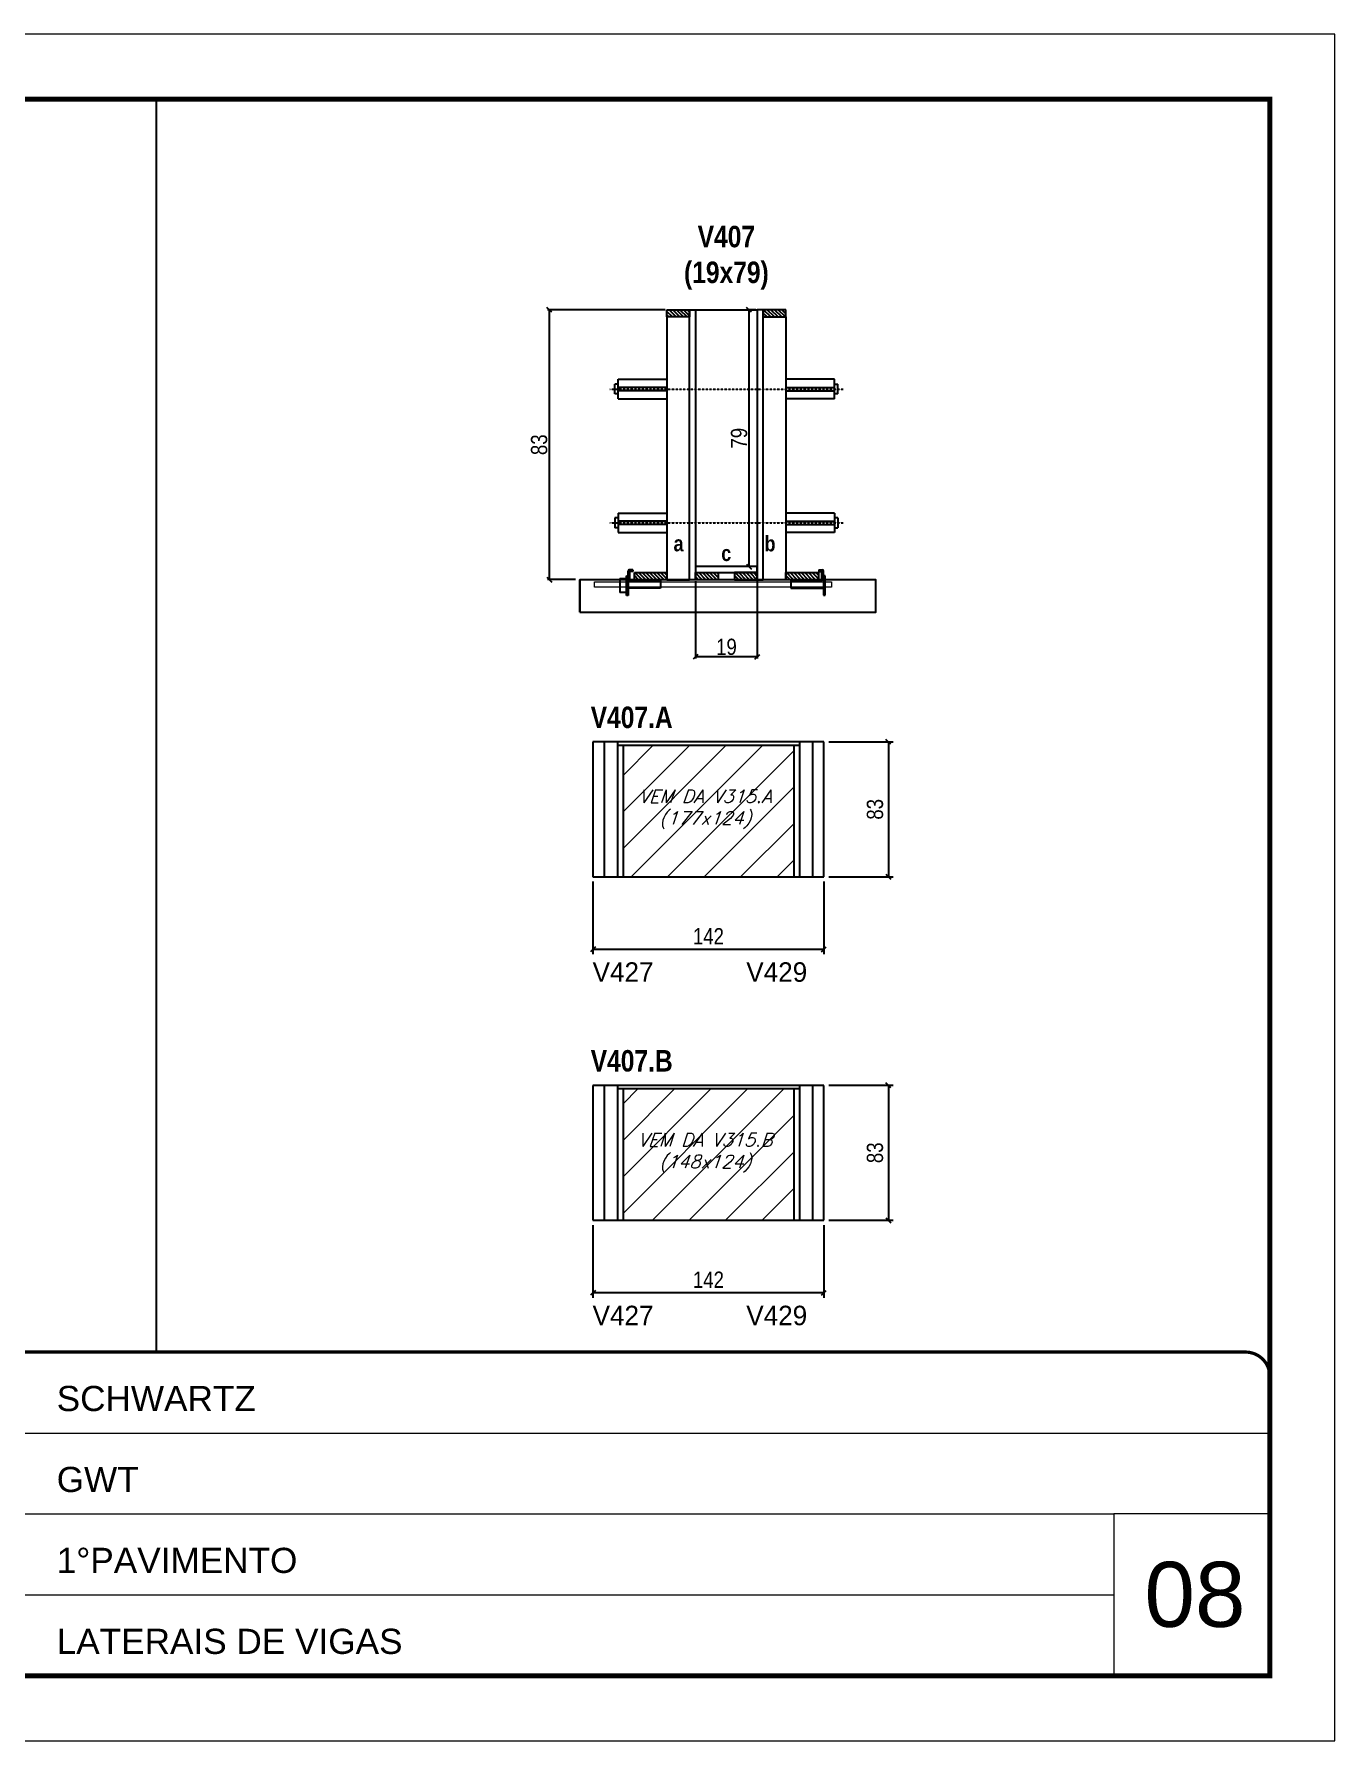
# Model space of a CAD drawing. Extents: x 13154 to 22413, y 1253 to 30260.
# Drawn here: x 18608 to 19408, y 27671 to 28721 of the extents above; entities that cross this region are included whole.
import ezdxf

# ---------------------------------------------------------------- set-up
doc = ezdxf.new("R2010")
doc.units = 0
for name, pattern in [('CONTINUO', [0]), ('DASHED', [0.75, 0.5, -0.25]), ('HIDDEN', [0.375, 0.25, -0.125])]:
    doc.linetypes.add(name, pattern=pattern)
for name, color, linetype in [('5', 5, 'Continuous'), ('barrote', 251, 'Continuous'), ('COTA', 241, 'Continuous'), ('detalhes', 4, 'Continuous'), ('NOMENCLATURA', 7, 'Continuous'), ('Painéis', 200, 'Continuous'), ('presilha', 1, 'Continuous'), ('SARR_2.2x10', 60, 'Continuous'), ('SARR_2.2x7', 40, 'Continuous'), ('SARR_3.5x7', 81, 'Continuous'), ('TENSOR', 3, 'Continuous'), ('texto', 7, 'Continuous')]:
    doc.layers.add(name, color=color, linetype=linetype)
for name, color, linetype, lineweight in [('CARIMBO', 255, 'Continuous', 9), ('CONCRETO', 251, 'Continuous', 25), ('Folhas', 255, 'Continuous', 9), ('Hachura', 251, 'Continuous', 9), ('SARRAFO DE PRESSAO', 251, 'DASHED', 9), ('SCO-___-LAJ', 2, 'Continuous', 0)]:
    doc.layers.add(name, color=color, linetype=linetype, lineweight=lineweight)
doc.styles.add('ARIAL', font='arial.ttf')
doc.styles.add('COTA TECNICA', font='techl___.ttf', dxfattribs={"height": 10})
doc.styles.add('COTA TECNICA 2X', font='techl___.ttf', dxfattribs={"height": 10})
doc.styles.add('Romans', font='romans.shx')
doc.styles.add('ROMAS860', font='ROMAS860.SHX')
doc.styles.add('TECNICA', font='techb___.ttf', dxfattribs={"height": 10})
doc.dimstyles.new('PAINEL', dxfattribs={"dimtxt": 10, "dimasz": 3, "dimexe": 3, "dimexo": 3, "dimgap": 3, "dimtad": 1, "dimdec": 1, "dimzin": 12, "dimdsep": 46, "dimtxsty": 'COTA TECNICA', "dimblk1": 'OBLIQUE', "dimblk2": 'OBLIQUE', "dimsah": 1, "dimcen": 0.9, "dimclrd": 4, "dimclre": 4, "dimclrt": 240, "dimadec": 1, "dimazin": 3, "dimtfac": 1, "dimtdec": 1, "dimtmove": 0, "dimatfit": 3, "dimfxl": 1, "dimtolj": 1, "dimtzin": 12, "dimarcsym": 0})
doc.dimstyles.new('SECAO', dxfattribs={"dimscale": 0.333333, "dimtxt": 5, "dimasz": 9, "dimexe": 3, "dimexo": 3, "dimgap": 3, "dimtad": 1, "dimdec": 1, "dimlfac": 0.5, "dimzin": 12, "dimdsep": 46, "dimtxsty": 'COTA TECNICA 2X', "dimblk1": 'OBLIQUE', "dimblk2": 'OBLIQUE', "dimsah": 1, "dimcen": 0.9, "dimclrd": 4, "dimclre": 4, "dimclrt": 240, "dimadec": 1, "dimazin": 3, "dimtfac": 1, "dimtdec": 1, "dimtmove": 0, "dimatfit": 3, "dimfxl": 1, "dimtolj": 1, "dimtzin": 12, "dimarcsym": 0})
pattern_1 = [(135, (52250.096, -95127.1907), (-1.122532015, -1.122532015), [])]

# ---------------------------------------------------------------- blocks, each defined once
blk = doc.blocks.new('9999999999')
at = {"color": 30, "linetype": 'CONTINUO'}
for p, q in [((98564.6, 34379.6), (99584, 34379.6)), ((98564.6, 34329.8), (99488, 34329.8)), ((99584, 34329.8), (99488, 34329.8)), ((99488, 34329.8), (99488, 34230.2)), ((98564.6, 34280), (99488, 34280))]:
    blk.add_line(p, q, dxfattribs=at)
at = {"color": 30, "linetype": 'CONTINUO', "const_width": 2}
blk.add_lwpolyline([(99584, 34230.2), (99584, 34414.4, 0.414214), (99569, 34429.4), (98229, 34429.4, 0.414214), (98214, 34414.4), (98214, 34245.2, 0.414214), (98229, 34230.2), (99584, 34230.2)], format="xyb", dxfattribs=at)
at = {"layer": 'Folhas'}
blk.add_lwpolyline([(98139, 34190.2), (99624, 34190.2), (99624, 35240.2), (98139, 35240.2)], close=True, dxfattribs=at)
at = {"layer": 'Folhas', "color": 30, "const_width": 3}
blk.add_lwpolyline([(98214, 34230.2), (99584, 34230.2), (99584, 35200.2), (98214, 35200.2)], close=True, dxfattribs=at)
at = {"color": 7, "linetype": 'Continuous', "ltscale": 5, "style": 'ARIAL'}
for s, height, p in [('SCHWARTZ', 15.48, (98837.7, 34393.1)), ('GWT', 15.48, (98837.7, 34343.3)), ('1°PAVIMENTO', 15.483, (98837.7, 34293.5)), ('LATERAIS DE VIGAS', 15.483, (98837.7, 34243.7))]:
    blk.add_text(s, height=height, dxfattribs=at).set_placement(p)
blk = doc.blocks.new('_Oblique')
at = {"color": 0, "linetype": 'ByBlock', "lineweight": -2}
blk.add_line((-0.5, -0.5), (0.5, 0.5), dxfattribs=at)
blk = doc.blocks.new('*D1304')
at = {"layer": 'COTA', "color": 4, "lineweight": -2, "transparency": 16777216}
for p, q in [((19014.6, 28384), (19014.6, 28336.5)), ((19052.6, 28384), (19052.6, 28336.5)), ((19052.6, 28337.5), (19014.6, 28337.5))]:
    blk.add_line(p, q, dxfattribs=at)
at = {"layer": 'Defpoints', "color": 0, "transparency": 16777216}
for p in [(19014.6, 28385), (19052.6, 28385), (19014.6, 28337.5)]:
    blk.add_point(p, dxfattribs=at)
at = {"layer": 'COTA', "color": 4, "lineweight": -2, "transparency": 16777216, "xscale": 3, "yscale": 3, "zscale": 3, "rotation": 180}
blk.add_blockref('_Oblique', (19014.6, 28337.5), dxfattribs=at)
at = {"layer": 'COTA', "color": 4, "lineweight": -2, "transparency": 16777216, "xscale": 3, "yscale": 3, "zscale": 3}
blk.add_blockref('_Oblique', (19052.6, 28337.5), dxfattribs=at)
at = {"layer": 'COTA', "color": 240, "transparency": 16777216, "insert": (19033.6, 28343.6), "char_height": 10, "attachment_point": 5, "style": 'COTA TECNICA 2X'}
blk.add_mtext('\\A1;19', dxfattribs=at)
blk = doc.blocks.new('PRESILHA METÁLICA 1')
at = {"layer": 'presilha'}
for p, q in [((7.5, 10.6), (7.5, 19.9)), ((12, 21), (8.6, 21)), ((9, 11.6), (9, 18.9)), ((12, 19.5), (9.6, 19.5)), ((12, 21), (12, 19.5)), ((0, 13), (6, 13)), ((0, 13), (0, 0)), ((6, 0), (0, 0)), ((6, 15.5), (7.5, 15.5)), ((6, -2.5), (6, 15.5)), ((6, 13), (6, 0)), ((7.5, 15.5), (7.5, -2.5)), ((37.5, 4.1), (7.5, 4.1)), ((37.5, 11), (9.6, 11)), ((37.5, 11), (37.5, 4.1)), ((7.5, -2.5), (6, -2.5))]:
    blk.add_line(p, q, dxfattribs=at)
for centre, radius, start, end in [((8.6, 19.9), 1.14, 90, 180), ((9.6, 18.9), 0.57, 90, 180), ((9.6, 11.6), 0.57, 180, 270)]:
    blk.add_arc(centre, radius, start, end, dxfattribs=at)
blk = doc.blocks.new('PRESILHA METÁLICA 2')
at = {"layer": 'presilha'}
for p, q in [((-5.2, 23.5), (-5.2, 22)), ((-5.2, 23.5), (-1.9, 23.5)), ((-5.2, 22), (-2.8, 22)), ((-2.2, 14.1), (-2.2, 21.4)), ((0.8, 18), (-0.8, 18)), ((-0.8, 18), (-0.8, 0)), ((-0.8, 14.6), (-0.8, 22.4)), ((0.8, 0), (0.8, 18)), ((-30.8, 13.5), (-30.8, 6.6)), ((-30.8, 13.5), (-2.8, 13.5)), ((-30.8, 6.6), (-0.8, 6.6)), ((-0.8, 0), (0.8, 0))]:
    blk.add_line(p, q, dxfattribs=at)
for centre, radius, start, end in [((-2.8, 21.4), 0.57, 0, 90), ((-1.9, 22.4), 1.14, 0, 90), ((-2.8, 14.1), 0.57, 270, 0)]:
    blk.add_arc(centre, radius, start, end, dxfattribs=at)
blk = doc.blocks.new('*D1305')
at = {"layer": 'COTA', "color": 4, "lineweight": -2, "transparency": 16777216}
for p, q in [((18996, 28551), (18923.6, 28551)), ((18924.6, 28551), (18924.6, 28385)), ((18940.7, 28385), (18923.6, 28385))]:
    blk.add_line(p, q, dxfattribs=at)
at = {"layer": 'Defpoints', "color": 0, "transparency": 16777216}
for p in [(18997, 28551), (18924.6, 28385), (18941.7, 28385)]:
    blk.add_point(p, dxfattribs=at)
at = {"layer": 'COTA', "color": 4, "lineweight": -2, "transparency": 16777216, "xscale": 3, "yscale": 3, "zscale": 3}
for p, rotation in [((18924.6, 28551), 90), ((18924.6, 28385), 270)]:
    blk.add_blockref('_Oblique', p, dxfattribs=dict(at, rotation=rotation))
at = {"layer": 'COTA', "color": 240, "transparency": 16777216, "insert": (18918.4, 28468), "char_height": 10, "attachment_point": 5, "rotation": 90, "style": 'COTA TECNICA 2X'}
blk.add_mtext('\\A1;83', dxfattribs=at)
blk = doc.blocks.new('*D1306')
at = {"layer": 'COTA', "color": 4, "lineweight": -2, "transparency": 16777216}
for p, q in [((19051.6, 28551), (19046.5, 28551)), ((19047.5, 28393), (19047.5, 28551)), ((19051.6, 28393), (19046.5, 28393))]:
    blk.add_line(p, q, dxfattribs=at)
at = {"layer": 'Defpoints', "color": 0, "transparency": 16777216}
for p in [(19047.5, 28551), (19052.6, 28551), (19052.6, 28393)]:
    blk.add_point(p, dxfattribs=at)
at = {"layer": 'COTA', "color": 4, "lineweight": -2, "transparency": 16777216, "xscale": 3, "yscale": 3, "zscale": 3}
for p, rotation in [((19047.5, 28551), 90), ((19047.5, 28393), 270)]:
    blk.add_blockref('_Oblique', p, dxfattribs=dict(at, rotation=rotation))
at = {"layer": 'COTA', "color": 240, "transparency": 16777216, "insert": (19041.4, 28472), "char_height": 10, "attachment_point": 5, "rotation": 90, "style": 'COTA TECNICA 2X'}
blk.add_mtext('\\A1;79', dxfattribs=at)
blk = doc.blocks.new('*D1307')
at = {"layer": 'COTA', "color": 4, "linetype": 'ByBlock', "lineweight": -2, "transparency": 16777216}
for p, q in [((18951.5, 28199.2), (18951.5, 28154.5)), ((19093.5, 28199.2), (19093.5, 28154.5)), ((19093.5, 28157.5), (18951.5, 28157.5))]:
    blk.add_line(p, q, dxfattribs=at)
at = {"layer": 'Defpoints', "color": 0, "linetype": 'ByBlock', "transparency": 16777216}
for p in [(18951.5, 28202.2), (19093.5, 28202.2), (18951.5, 28157.5)]:
    blk.add_point(p, dxfattribs=at)
at = {"layer": 'COTA', "color": 4, "linetype": 'ByBlock', "lineweight": -2, "transparency": 16777216, "xscale": 3, "yscale": 3, "zscale": 3, "rotation": 180}
blk.add_blockref('_Oblique', (18951.5, 28157.5), dxfattribs=at)
at = {"layer": 'COTA', "color": 4, "linetype": 'ByBlock', "lineweight": -2, "transparency": 16777216, "xscale": 3, "yscale": 3, "zscale": 3}
blk.add_blockref('_Oblique', (19093.5, 28157.5), dxfattribs=at)
at = {"layer": 'COTA', "color": 240, "linetype": 'ByBlock', "transparency": 16777216, "insert": (19022.5, 28165.6), "char_height": 10, "attachment_point": 5, "style": 'COTA TECNICA'}
blk.add_mtext('\\A1;142', dxfattribs=at)
blk = doc.blocks.new('*D1308')
at = {"layer": 'COTA', "color": 4, "lineweight": -2, "transparency": 16777216}
for p, q in [((19096.5, 28285.2), (19136.2, 28285.2)), ((19133.2, 28285.2), (19133.2, 28202.2)), ((19096.5, 28202.2), (19136.2, 28202.2))]:
    blk.add_line(p, q, dxfattribs=at)
at = {"layer": 'Defpoints', "color": 0, "transparency": 16777216}
for p in [(19093.5, 28285.2), (19093.5, 28202.2), (19133.2, 28202.2)]:
    blk.add_point(p, dxfattribs=at)
at = {"layer": 'COTA', "color": 4, "lineweight": -2, "transparency": 16777216, "xscale": 3, "yscale": 3, "zscale": 3}
for p, rotation in [((19133.2, 28285.2), 90), ((19133.2, 28202.2), 270)]:
    blk.add_blockref('_Oblique', p, dxfattribs=dict(at, rotation=rotation))
at = {"layer": 'COTA', "color": 240, "transparency": 16777216, "insert": (19125, 28243.7), "char_height": 10, "attachment_point": 5, "rotation": 90, "style": 'COTA TECNICA'}
blk.add_mtext('\\A1;83', dxfattribs=at)
blk = doc.blocks.new('*D1966')
at = {"layer": 'COTA', "color": 4, "linetype": 'ByBlock', "lineweight": -2, "transparency": 16777216}
for p, q in [((18951.5, 27987.9), (18951.5, 27943.2)), ((19093.5, 27987.9), (19093.5, 27943.2)), ((19093.5, 27946.2), (18951.5, 27946.2))]:
    blk.add_line(p, q, dxfattribs=at)
at = {"layer": 'Defpoints', "color": 0, "linetype": 'ByBlock', "transparency": 16777216}
for p in [(18951.5, 27990.9), (19093.5, 27990.9), (18951.5, 27946.2)]:
    blk.add_point(p, dxfattribs=at)
at = {"layer": 'COTA', "color": 4, "linetype": 'ByBlock', "lineweight": -2, "transparency": 16777216, "xscale": 3, "yscale": 3, "zscale": 3, "rotation": 180}
blk.add_blockref('_Oblique', (18951.5, 27946.2), dxfattribs=at)
at = {"layer": 'COTA', "color": 4, "linetype": 'ByBlock', "lineweight": -2, "transparency": 16777216, "xscale": 3, "yscale": 3, "zscale": 3}
blk.add_blockref('_Oblique', (19093.5, 27946.2), dxfattribs=at)
at = {"layer": 'COTA', "color": 240, "linetype": 'ByBlock', "transparency": 16777216, "insert": (19022.5, 27954.3), "char_height": 10, "attachment_point": 5, "style": 'COTA TECNICA'}
blk.add_mtext('\\A1;142', dxfattribs=at)
blk = doc.blocks.new('*D1967')
at = {"layer": 'COTA', "color": 4, "lineweight": -2, "transparency": 16777216}
for p, q in [((19096.5, 28073.9), (19136.2, 28073.9)), ((19133.2, 28073.9), (19133.2, 27990.9)), ((19096.5, 27990.9), (19136.2, 27990.9))]:
    blk.add_line(p, q, dxfattribs=at)
at = {"layer": 'Defpoints', "color": 0, "transparency": 16777216}
for p in [(19093.5, 28073.9), (19093.5, 27990.9), (19133.2, 27990.9)]:
    blk.add_point(p, dxfattribs=at)
at = {"layer": 'COTA', "color": 4, "lineweight": -2, "transparency": 16777216, "xscale": 3, "yscale": 3, "zscale": 3}
for p, rotation in [((19133.2, 28073.9), 90), ((19133.2, 27990.9), 270)]:
    blk.add_blockref('_Oblique', p, dxfattribs=dict(at, rotation=rotation))
at = {"layer": 'COTA', "color": 240, "transparency": 16777216, "insert": (19125, 28032.4), "char_height": 10, "attachment_point": 5, "rotation": 90, "style": 'COTA TECNICA'}
blk.add_mtext('\\A1;83', dxfattribs=at)

msp = doc.modelspace()

# ---------------------------------------------------------------- hatches: boundary and pattern name
at = {"layer": 'Hachura', "linetype": 'ByBlock'}
h = msp.add_hatch(dxfattribs=at)
h.set_pattern_fill('ANSI31', color=256, scale=5)
h.paths.add_polyline_path([(19074.98, 28282.96), (18969.98, 28282.96), (18969.98, 28202.16), (19074.98, 28202.16)])
h.paths.add_polyline_path([(19074.98, 27990.86), (19074.98, 28071.66), (18969.98, 28071.66), (18969.98, 27990.86)])
at = {"layer": 'SARR_2.2x10'}
h = msp.add_hatch(dxfattribs=at)
h.set_pattern_fill('ANSI31', color=256, scale=0.5, angle=90)
h.set_pattern_definition([(135, (52170.496, -95127.1907), (-1.122532015, -1.122532015), [])])
h.paths.add_polyline_path([(18976.96, 28389.38), (18976.96, 28384.98), (18996.96, 28384.98), (18996.96, 28389.38)])
h = msp.add_hatch(dxfattribs=at)
h.set_pattern_fill('ANSI31', color=256, scale=0.5, angle=90)
h.set_pattern_definition([(135, (52263.696, -95127.1907), (-1.122532015, -1.122532015), [])])
h.paths.add_polyline_path([(19070.16, 28389.38), (19070.16, 28384.98), (19090.16, 28384.98), (19090.16, 28389.38)])
at = {"layer": 'SARR_2.2x7'}
h = msp.add_hatch(dxfattribs=at)
h.set_pattern_fill('ANSI31', color=256, scale=0.5, angle=90)
h.set_pattern_definition([(135, (52164.496, -94965.5907), (-1.122532015, -1.122532015), [])])
h.paths.add_polyline_path([(19010.96, 28550.98), (19010.96, 28546.58), (18996.96, 28546.58), (18996.96, 28550.98)])
h = msp.add_hatch(dxfattribs=at)
h.set_pattern_fill('ANSI31', color=256, scale=0.5, angle=90)
h.set_pattern_definition([(135, (52184.496, -94965.5907), (-1.122532015, -1.122532015), [])])
h.paths.add_polyline_path([(19056.16, 28550.98), (19056.16, 28546.58), (19070.16, 28546.58), (19070.16, 28550.98)])
h = msp.add_hatch(dxfattribs=at)
h.set_pattern_fill('ANSI31', color=256, scale=0.5, angle=90)
h.set_pattern_definition(pattern_1)
h.paths.add_polyline_path([(19028.56, 28384.98), (19028.56, 28389.38), (19014.56, 28389.38), (19014.56, 28384.98)])
h = msp.add_hatch(dxfattribs=at)
h.set_pattern_fill('ANSI31', color=256, scale=0.5, angle=90)
h.set_pattern_definition(pattern_1)
h.paths.add_polyline_path([(19038.56, 28389.38), (19038.56, 28384.98), (19052.56, 28384.98), (19052.56, 28389.38)])

# ---------------------------------------------------------------- linework, layer by layer
at = {"ltscale": 3}
for p, q in [((18966.96, 28496.24), (18966.96, 28508.24)), ((18966.96, 28508.24), (18996.96, 28508.24)), ((19100.16, 28508.24), (19070.16, 28508.24)), ((19100.16, 28496.24), (19100.16, 28508.24)), ((18964.96, 28499.24), (18964.96, 28505.24)), ((18966.96, 28505.24), (18964.96, 28505.24)), ((18966.96, 28499.24), (18964.96, 28499.24)), ((18996.96, 28503.24), (18966.96, 28503.24)), ((18996.96, 28501.24), (18966.96, 28501.24)), ((19070.16, 28503.24), (19100.16, 28503.24)), ((19070.16, 28501.24), (19100.16, 28501.24)), ((19100.16, 28505.24), (19102.16, 28505.24)), ((19102.16, 28499.24), (19100.16, 28499.24)), ((19102.16, 28499.24), (19102.16, 28505.24)), ((18966.96, 28496.24), (18996.96, 28496.24)), ((19100.16, 28496.24), (19070.16, 28496.24)), ((18966.96, 28425.93), (18966.96, 28413.93)), ((18966.96, 28425.93), (18996.96, 28425.93)), ((19100.16, 28425.93), (19070.16, 28425.93)), ((19100.16, 28425.93), (19100.16, 28413.93)), ((18964.96, 28422.93), (18964.96, 28416.93)), ((18966.96, 28422.93), (18964.96, 28422.93)), ((18966.96, 28416.93), (18964.96, 28416.93)), ((18996.96, 28420.93), (18966.96, 28420.93)), ((18996.96, 28418.93), (18966.96, 28418.93)), ((18966.96, 28413.93), (18996.96, 28413.93)), ((19070.16, 28420.93), (19100.16, 28420.93)), ((19070.16, 28418.93), (19100.16, 28418.93)), ((19100.16, 28413.93), (19070.16, 28413.93)), ((19102.16, 28422.93), (19100.16, 28422.93)), ((19100.16, 28416.93), (19102.16, 28416.93)), ((19102.16, 28422.93), (19102.16, 28416.93))]:
    msp.add_line(p, q, dxfattribs=at)
at = {"layer": 'barrote'}
msp.add_lwpolyline([(18943.5, 28364.98), (19125.42, 28364.98), (19125.42, 28384.98), (18943.5, 28384.98)], close=True, dxfattribs=at)
at = {"layer": 'CONCRETO', "linetype": 'Continuous'}
msp.add_line((19014.56, 28550.98), (19052.56, 28550.98), dxfattribs=at)
at = {"layer": 'COTA'}
msp.add_line((18682.88, 28680.6), (18682.88, 27909.84), dxfattribs=at)
at = {"layer": 'COTA', "linetype": 'ByBlock'}
for p, q in [((19078.48, 28285.16), (19078.48, 28202.16)), ((19078.48, 28073.86), (19078.48, 27990.86))]:
    msp.add_line(p, q, dxfattribs=at)
at = {"layer": 'detalhes', "color": 250}
msp.add_line((18943.5, 28364.98), (18943.5, 28384.98), dxfattribs=at)
at = {"layer": 'Painéis', "linetype": 'Continuous'}
for p, q in [((19093.48, 28285.16), (18951.48, 28285.16)), ((18951.48, 28285.16), (18951.48, 28202.16)), ((19093.48, 28202.16), (19093.48, 28285.16)), ((18951.48, 28202.16), (19093.48, 28202.16)), ((19093.48, 28073.86), (18951.48, 28073.86)), ((18951.48, 28073.86), (18951.48, 27990.86)), ((19093.48, 27990.86), (19093.48, 28073.86)), ((18951.48, 27990.86), (19093.48, 27990.86))]:
    msp.add_line(p, q, dxfattribs=at)
for points in [[(19010.96, 28384.98), (19010.96, 28550.98), (19014.56, 28550.98), (19014.56, 28384.98)], [(19056.16, 28384.98), (19056.16, 28550.98), (19052.56, 28550.98), (19052.56, 28384.98)], [(19052.56, 28392.98), (19014.56, 28392.98), (19014.56, 28389.38), (19052.56, 28389.38)]]:
    msp.add_lwpolyline(points, close=True, dxfattribs=at)
at = {"layer": 'SARR_2.2x10'}
for points in [[(18976.96, 28389.38), (18996.96, 28389.38), (18996.96, 28384.98), (18976.96, 28384.98)], [(19070.16, 28389.38), (19090.16, 28389.38), (19090.16, 28384.98), (19070.16, 28384.98)]]:
    msp.add_lwpolyline(points, close=True, dxfattribs=at)
at = {"layer": 'SARR_2.2x7', "linetype": 'Continuous'}
for p, q in [((18958.48, 28285.16), (18958.48, 28202.16)), ((19078.48, 28282.96), (18966.48, 28282.96)), ((19086.48, 28285.16), (19086.48, 28202.16)), ((18958.48, 28073.86), (18958.48, 27990.86)), ((19078.48, 28071.66), (18966.48, 28071.66)), ((19086.48, 28073.86), (19086.48, 27990.86))]:
    msp.add_line(p, q, dxfattribs=at)
at = {"layer": 'SARR_2.2x7', "elevation": 0}
for points in [[(18996.96, 28550.98), (19010.96, 28550.98), (19010.96, 28546.58), (18996.96, 28546.58)], [(19070.16, 28550.98), (19056.16, 28550.98), (19056.16, 28546.58), (19070.16, 28546.58)]]:
    msp.add_lwpolyline(points, close=True, dxfattribs=at)
at = {"layer": 'SARR_2.2x7'}
for points in [[(19014.56, 28389.38), (19028.56, 28389.38), (19028.56, 28384.98), (19014.56, 28384.98)], [(19052.56, 28389.38), (19038.56, 28389.38), (19038.56, 28384.98), (19052.56, 28384.98)]]:
    msp.add_lwpolyline(points, close=True, dxfattribs=at)
at = {"layer": 'SARR_3.5x7'}
for p, q in [((18966.48, 28285.16), (18966.48, 28202.16)), ((18969.98, 28282.96), (18969.98, 28202.16)), ((19074.98, 28282.96), (19074.98, 28202.16)), ((18966.48, 28073.86), (18966.48, 27990.86)), ((18969.98, 28071.66), (18969.98, 27990.86)), ((19074.98, 28071.66), (19074.98, 27990.86))]:
    msp.add_line(p, q, dxfattribs=at)
for points in [[(19010.96, 28546.58), (18996.96, 28546.58), (18996.96, 28384.98), (19010.96, 28384.98)], [(19056.16, 28546.58), (19070.16, 28546.58), (19070.16, 28384.98), (19056.16, 28384.98)]]:
    msp.add_lwpolyline(points, close=True, dxfattribs=at)
at = {"layer": 'SCO-___-LAJ', "color": 1}
msp.add_lwpolyline([(18952.5, 28383.65), (19098.27, 28383.65), (19098.27, 28380.45), (18952.5, 28380.45)], close=True, dxfattribs=at)
at = {"layer": 'TENSOR', "linetype": 'HIDDEN', "ltscale": 0.5}
for p, q in [((18961.96, 28502.24), (19105.46, 28502.24)), ((18961.96, 28419.93), (19105.46, 28419.93))]:
    msp.add_line(p, q, dxfattribs=at)

# ---------------------------------------------------------------- block references
at = {"layer": 'presilha', "xscale": 0.6666666666666666, "yscale": 0.6666666666666666, "zscale": 0.6666666666666666}
for name, p in [('PRESILHA METÁLICA 1', (18968.09, 28377.01)), ('PRESILHA METÁLICA 2', (19093.84, 28375.35))]:
    msp.add_blockref(name, p, dxfattribs=at)
at = {"layer": 'SARRAFO DE PRESSAO', "color": 6, "linetype": 'ByBlock'}
msp.add_blockref('9999999999', (-80216.1, -6519.61), dxfattribs=at)

# ---------------------------------------------------------------- texts
at = {"layer": '5', "linetype": 'Continuous', "style": 'ROMAS860'}
for s, p in [('V427', (18951.26, 28137.59)), ('V429', (19045.81, 28137.59)), ('V427', (18951.26, 27926.3)), ('V429', (19045.81, 27926.3))]:
    msp.add_text(s, height=12, rotation=0.00004, dxfattribs=at).set_placement(p)
at = {"layer": 'CARIMBO', "style": 'ARIAL'}
msp.add_text('08', height=40, dxfattribs=at).set_placement((19290.74, 27740.74))
at = {"layer": 'detalhes', "style": 'TECNICA'}
for s, p in [('a', (19001.08, 28402.41)), ('c', (19030.42, 28396.45)), ('b', (19057.06, 28402.4))]:
    msp.add_text(s, height=9.6, dxfattribs=at).set_placement(p)
at = {"layer": 'NOMENCLATURA', "style": 'TECNICA'}
for s, p in [('V407.A', (18950.1, 28293.68)), ('V407.B', (18950.1, 28082.38))]:
    msp.add_text(s, height=13.2, dxfattribs=at).set_placement(p)
at = {"layer": 'NOMENCLATURA', "insert": (19033.56, 28602.67), "char_height": 13.2, "attachment_point": 2, "style": 'TECNICA'}
msp.add_mtext_dynamic_manual_height_columns('V407\\P(19x79)', width=300.2766, gutter_width=1, heights=[0], dxfattribs=at)
at = {"layer": 'texto', "color": 2, "char_height": 8, "attachment_point": 5, "style": 'Romans'}
for s, insert in [('{\\Q19;\\C256;VEM DA V315.A^J(177x124)}', (19020.48, 28243.66)), ('{\\Q19;\\C256;VEM DA V315.B^J(148x124)}', (19020.48, 28032.36))]:
    msp.add_mtext(s, dxfattribs=dict(at, insert=insert))

# ---------------------------------------------------------------- dimensions: what is measured, and where the dimension line sits
at = {"layer": 'COTA'}
for base, p1, p2, dimstyle, picture, middle in [((18924.64, 28384.98, 0), (18996.96, 28550.98), (18941.74, 28384.98, 0), 'SECAO', '*D1305', (18918.4, 28467.98, 0)), ((19047.48, 28550.98), (19052.56, 28392.98), (19052.56, 28550.98), 'SECAO', '*D1306', (19041.38, 28471.98)), ((19133.22, 28202.16), (19093.48, 28285.16), (19093.48, 28202.16), 'PAINEL', '*D1308', (19124.98, 28243.66)), ((19133.22, 27990.86), (19093.48, 28073.86), (19093.48, 27990.86), 'PAINEL', '*D1967', (19124.98, 28032.36))]:
    dim = msp.add_linear_dim(base=base, p1=p1, p2=p2, angle=90, dimstyle=dimstyle, dxfattribs=at)
    dim.commit()
    dim.dimension.update_dxf_attribs({"geometry": picture, "text_midpoint": middle})
dim = msp.add_linear_dim(base=(19014.56, 28337.51), p1=(19052.56, 28384.98), p2=(19014.56, 28384.98), angle=180, dimstyle='SECAO', dxfattribs=at)
dim.commit()
dim.dimension.update_dxf_attribs({"geometry": '*D1304', "text_midpoint": (19033.56, 28337.51), "dimtype": 160})
at = {"layer": 'COTA', "linetype": 'ByBlock'}
for base, p1, p2, picture, middle in [((18951.48, 28157.49), (19093.48, 28202.16), (18951.48, 28202.16), '*D1307', (19022.48, 28165.56)), ((18951.48, 27946.2), (19093.48, 27990.86), (18951.48, 27990.86), '*D1966', (19022.48, 27954.27))]:
    dim = msp.add_linear_dim(base=base, p1=p1, p2=p2, dimstyle='PAINEL', dxfattribs=at)
    dim.commit()
    dim.dimension.update_dxf_attribs({"geometry": picture, "text_midpoint": middle})

doc.saveas('drawing.dxf')
